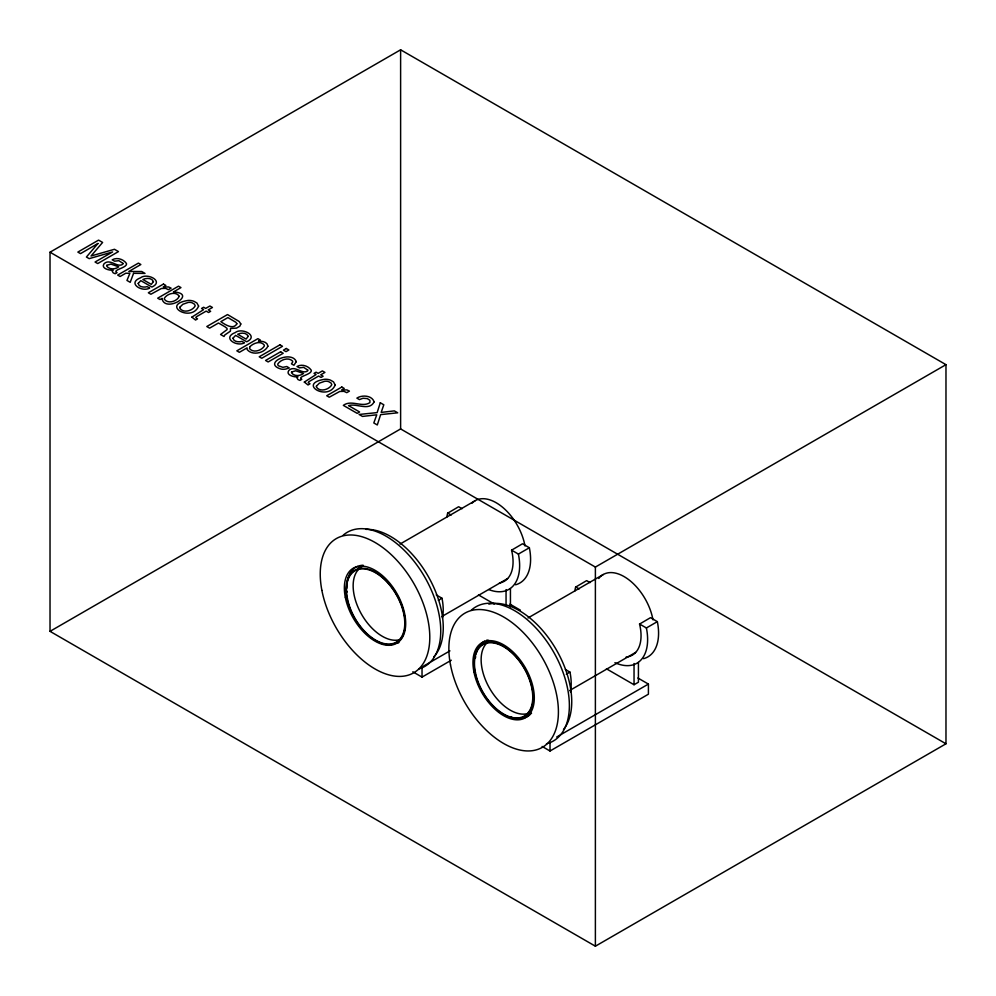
<?xml version="1.0" encoding="UTF-8"?>
<svg xmlns="http://www.w3.org/2000/svg" width="996" height="996" viewBox="0 0 996 996"><rect width="100%" height="100%" fill="white"/><g stroke="black" fill="none" stroke-linecap="round" stroke-linejoin="round"><path stroke-width="1.49" d="M462.069 508.707L458.646 506.727L447.64 513.214A51.78 29.892 60 0 0 446.843 517.098M590.068 582.61L586.632 580.618L575.626 587.117A51.78 29.892 60 0 0 574.829 590.989M50.024 252.212L400.616 49.8L945.976 364.661L945.976 743.788L595.384 946.2L50.024 631.34L50.024 252.212L595.384 567.073L945.976 364.661M50.024 631.34L400.616 428.927L945.976 743.788M400.031 544.065L475.279 500.627M499.432 583.021A42.479 24.527 60 0 0 511.571 550.178L522.502 543.766L529.362 547.75L529.772 549.954A51.78 29.892 60 0 1 515.567 584.777M438.327 600.339L441.975 598.235L442.398 600.426A51.78 29.892 60 0 1 442.423 618.03M511.571 550.178L518.406 554.075L529.362 547.75M441.751 616.586L507.599 578.564M423.35 666.224L449.943 650.874M412.83 671.802L422.03 677.106L451.275 660.223M528.017 617.956L603.265 574.518M626.086 657.086A42.479 24.527 60 0 0 639.557 624.069L650.488 617.669L657.348 621.641L657.758 623.845A51.78 29.892 60 0 1 643.553 658.667M566.313 674.23L569.961 672.126L570.384 674.317A51.78 29.892 60 0 1 570.409 691.921M639.532 623.994L646.392 627.966L657.348 621.641M569.737 690.465L635.585 652.455M606.44 668.802L634.041 684.738L638.424 682.21L638.424 662.489M556.664 737.04L648.408 684.078L648.408 694.2L550.016 751.009L542.123 746.452M509.902 604.111L520.422 610.187M637.888 678.002L648.408 684.078M478.454 594.911L494.228 604.024M575.676 586.943L579.112 588.935M447.69 513.052L451.126 515.032M565.392 669.474L569.961 672.126M436.26 594.911L441.975 598.235M646.392 627.966L646.802 630.169A51.78 29.892 60 0 1 614.918 662.676M518.406 554.075L518.816 556.278A51.78 29.892 60 0 1 488.837 589.595M634.041 663.498L634.041 684.738M595.384 567.073L595.384 946.2M550.016 742.331L550.016 751.009M510.438 588.599L510.438 606.801M506.055 589.607L506.055 604.784M422.03 666.996L422.03 677.106M400.616 49.8L400.616 428.927M471.133 610.336A77.464 44.72 60 0 1 553.154 651.26A77.464 44.72 60 0 1 548.323 743.228M547.402 743.514A77.464 44.72 60 0 1 546.468 743.763M487.293 642.034A43.363 25.037 60 0 1 487.592 641.548M487.903 641.075A43.363 25.037 60 0 1 488.563 640.179M488.837 604.149A74.364 42.928 60 0 1 555.444 648.272A74.364 42.928 60 0 1 563.499 729.495M528.316 716.037A43.376 25.049 60 0 1 514.135 717.693M511.62 716.908A43.376 25.049 60 0 1 510.985 716.672M475.478 657.87A43.376 25.049 60 0 1 475.627 656.476M476.088 653.812A43.376 25.049 60 0 1 484.84 641.001M486.783 640.154A43.376 25.049 60 0 1 487.281 639.98M531.528 713.236A43.376 25.049 60 0 1 531.167 713.634M530.395 714.406A43.376 25.049 60 0 1 530.009 714.767M529.175 715.427A43.376 25.049 60 0 1 528.752 715.738M365.993 529.362A74.364 42.928 60 0 1 429.288 578.303A74.364 42.928 60 0 1 435.015 655.455M434.405 656.177A74.364 42.928 60 0 1 433.783 656.862M398.923 642.532A43.376 25.049 60 0 1 397.504 643.217M347.131 592.085A43.376 25.049 60 0 1 347.056 591.3M346.869 588.225A43.376 25.049 60 0 1 347.131 582.448M347.343 581.091A43.376 25.049 60 0 1 357.788 566.301M359.307 565.803A43.376 25.049 60 0 1 363.129 565.23M343.234 535.151A77.464 44.72 60 0 1 425.342 578.141A77.464 44.72 60 0 1 418.781 668.963M357.85 569.04A43.363 25.037 60 0 1 358.112 568.504M358.386 567.994A43.363 25.037 60 0 1 358.672 567.496M358.971 567.01A43.363 25.037 60 0 1 359.606 566.077M400.566 639.395A41.21 23.792 60 0 1 361.274 613.822A41.21 23.792 60 0 1 360.34 567.832M361.025 567.346A41.21 23.792 60 0 1 361.735 566.923M471.955 503.254A41.832 24.153 60 0 1 501.86 506.665A41.832 24.153 60 0 1 524.979 545.933M528.552 713.285A41.21 23.792 60 0 1 489.26 687.713A41.21 23.792 60 0 1 488.326 641.723M598.808 578.489A41.832 24.153 60 0 1 599.355 577.792M599.941 577.145A41.832 24.153 60 0 1 629.846 580.556A41.832 24.153 60 0 1 652.965 619.823M296.285 361.673L293.932 365.258L291.467 363.826L292.762 361.897L292.401 360.888C288.155 357.016 280.922 359.606 277.921 363.789A4.407 2.54 0 0 0 278.519 365.818L282.852 367.325L286.786 366.528L289.251 367.96L285.902 369.03A7.333 4.233 0 0 1 281.221 369.105C261.537 363.403 291.741 349.671 296.285 361.673M191.867 317.139L195.54 320.027L197.544 318.869L195.776 317.724L196.299 316.803L206.172 311.113L208.587 312.507L210.654 311.3L208.239 309.905L212.459 307.478L209.895 305.996L205.674 308.424L203.632 307.241L201.553 308.449L203.595 309.632L191.867 317.139M304.328 382.066L308.013 384.966L310.017 383.809L308.25 382.663L308.772 381.742L318.645 376.04L321.048 377.434L323.127 376.239L320.712 374.845L324.933 372.404L322.368 370.923L318.147 373.363L316.093 372.18L314.026 373.375L316.068 374.558L304.328 382.066M138.207 283.399C138.668 287.197 144.221 287.607 147.184 286.636L149.674 288.081C141.98 292.513 126.803 283.063 140.473 277.847C147.047 272.443 164.589 281.208 151.89 287.047L140.822 280.648L138.207 283.399M233.014 338.142C233.462 341.927 239.015 342.338 241.978 341.367L244.481 342.811C236.774 347.243 221.598 337.793 235.268 332.577C241.841 327.174 259.383 335.938 246.697 341.777L235.616 335.378L233.014 338.142M122.931 263.392L122.857 264.226C117.279 268.273 110.033 257.964 104.082 263.716C100.484 268.472 109.759 270.688 113.158 270.153L112.199 271.223L113.183 272.854L115.187 273.726L117.055 272.63C111.589 270.078 126.168 268.111 126.529 264.152L126.392 263.405C123.417 259.134 116.906 257.105 112.237 259.807L114.602 261.176L118.898 260.691L122.931 263.392M307.714 370.064L307.639 370.91C302.062 374.957 294.816 364.636 288.865 370.4C285.254 375.156 294.542 377.372 297.941 376.837L296.982 377.895L297.966 379.538L299.97 380.397L301.838 379.314C296.372 376.762 310.951 374.795 311.312 370.836L311.175 370.089C308.2 365.818 301.688 363.789 297.02 366.491L299.385 367.86L303.68 367.375L307.714 370.064M179.853 307.229L179.766 307.988C182.965 313.69 192.801 310.827 195.228 305.809L194.419 304.141L192.141 302.796A4.893 2.826 0 0 0 188.169 302.435L182.828 304.29L179.853 307.229M316.442 386.087L316.342 386.834C319.542 392.549 329.377 389.685 331.805 384.655L331.008 382.987L328.717 381.655A4.893 2.826 0 0 0 324.746 381.281L319.405 383.149L316.442 386.087M240.82 323.961L239.824 326.215L236.475 328.132L230.487 328.443L230.437 331.133L224.847 334.942L224.013 336.474L220.564 334.482L227.088 329.601L227.026 328.381L224.884 326.713L218.498 323.015L209.596 328.145L206.794 326.526L227.524 314.562L239.115 321.447L240.82 323.961M179.18 296.31C177.226 301.365 168.013 304.315 164.39 299.286L164.34 298.364C166.867 293.646 176.13 290.932 179.18 296.31M161.975 298.427C164.751 313.765 198.416 293.496 173.453 291.94L180.973 287.595L178.508 286.176L157.692 298.19L160.045 299.535L161.975 298.427M198.615 306.096C191.63 323.04 160.107 304.739 188.169 300.431A8.827 5.092 0 0 1 193.934 301.315L196.909 302.996L198.615 306.096M335.191 384.954C328.219 401.898 296.684 383.585 324.746 379.277A8.827 5.092 0 0 1 330.51 380.161L333.486 381.854L335.191 384.954M106.846 265.322L106.697 266.094C109.286 269.829 115.399 269.543 118.723 266.804L110.917 264.089L106.846 265.322M291.629 372.006L291.479 372.778C294.069 376.513 300.182 376.227 303.506 373.488L295.7 370.773L291.629 372.006M153.421 281.619L151.305 284.37L142.901 279.527C146.088 277.884 151.915 277.623 153.421 281.619M248.216 336.349L246.099 339.101L237.708 334.258C240.883 332.614 246.709 332.353 248.216 336.349M236.874 323.8C233.45 330.199 224.71 324.397 220.838 321.658L227.922 317.575L235.965 322.343L236.874 323.8M374.11 401.874C369.304 411.522 356.468 402.994 348.563 405.609L359.606 411.983L357.203 413.365L343.321 405.36C351.538 399.321 362.021 407.949 369.927 402.583L369.89 400.268L367.238 398.574L362.98 398.251L359.444 399.608L356.867 398.114C362.034 394.74 372.056 395.263 374.11 401.874M267.899 346.21C264.65 353.144 252.299 355.945 247.157 349.559L247.108 347.841L239.389 352.31L236.836 350.841L257.914 338.665L260.392 340.097L258.387 341.255C261.911 340.931 267.6 341.84 267.899 346.21M380.298 402.758L377.148 412.605L359.095 414.461L362.482 416.415L376.749 414.809L373.811 422.964L377.297 424.968L380.634 414.622L397.703 412.805L394.354 410.875L381.169 412.419L383.809 404.787L380.298 402.758M133.564 273.327L130.215 282.316L126.965 280.449L129.878 273.315L125.795 273.215L120.118 276.49L117.677 275.083L138.419 263.106L140.859 264.525L128.82 271.472L141.756 271.522L145.005 273.402L133.564 273.327M249.884 346.733L249.523 348.55C253.233 353.331 261.599 350.604 264.314 346.06L264.289 345.139C260.79 340.346 253.283 343.122 249.884 346.733M97.944 243.497L86.415 257.03L89.192 258.636L112.598 251.951L95.056 262.023L97.72 263.554L118.462 251.59L114.478 249.286L91.034 255.997L102.6 242.439L98.579 240.111L77.85 252.088L80.527 253.631L97.944 243.497M163.456 284.059L148.342 292.787L150.882 294.243L161.352 288.504L165.635 288.367L168.399 289.687L171.075 288.143L168.635 286.973L163.257 286.96L165.871 285.441L163.456 284.059M279.951 344.828L259.209 356.792L261.761 358.261L282.491 346.284L279.951 344.828M280.611 351.775L265.571 360.465L268.148 361.959L283.2 353.269L280.611 351.775M286.3 348.488L283.424 350.156L286.001 351.638L288.89 349.982L286.3 348.488M341.815 387.033L326.7 395.761L329.24 397.217L339.711 391.478L343.994 391.341L346.757 392.673L349.434 391.117L346.994 389.946L341.616 389.934L344.23 388.428L341.815 387.033M473.909 671.802A43.363 25.037 60 0 0 525.029 717.967A43.363 25.037 60 0 0 511.956 650.973A43.363 25.037 60 0 0 473.909 671.802M450.503 664.917A77.464 44.72 60 0 0 541.712 747.697A77.464 44.72 60 0 0 518.692 628.127A77.464 44.72 60 0 0 450.503 664.917M345.301 597.264A43.363 25.037 60 0 0 396.42 643.428A43.363 25.037 60 0 0 383.348 576.435A43.363 25.037 60 0 0 345.301 597.264M321.882 590.379A77.464 44.72 60 0 0 413.103 673.147A77.464 44.72 60 0 0 390.083 553.589A77.464 44.72 60 0 0 321.882 590.379M347.467 598.845A41.21 23.792 60 0 0 396.184 642.196A41.21 23.792 60 0 0 383.248 578.39A41.21 23.792 60 0 0 347.467 598.845M347.044 598.733A41.832 24.153 60 0 0 396.495 642.731A41.832 24.153 60 0 0 383.36 577.979A41.832 24.153 60 0 0 347.044 598.733M475.453 672.736A41.21 23.792 60 0 0 524.17 716.087A41.21 23.792 60 0 0 511.234 652.28A41.21 23.792 60 0 0 475.453 672.736M475.03 672.624A41.832 24.153 60 0 0 524.481 716.622A41.832 24.153 60 0 0 511.346 651.857A41.832 24.153 60 0 0 475.03 672.624"/></g></svg>
